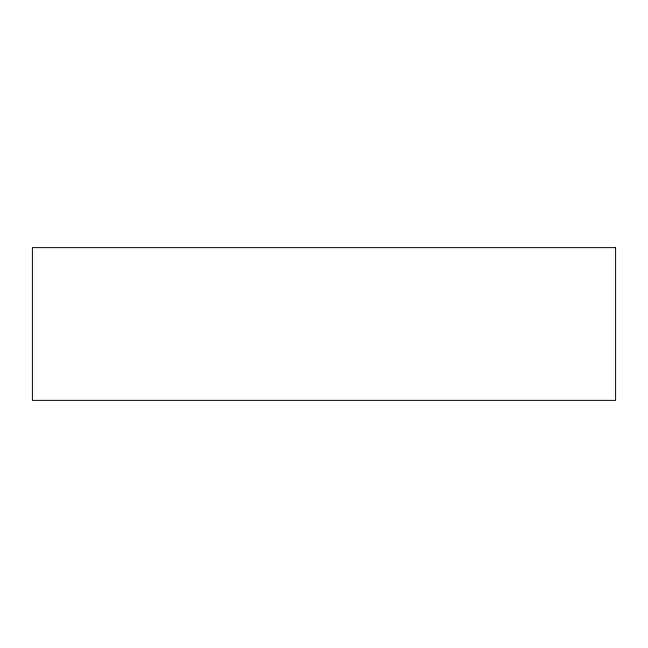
<?xml version="1.0" encoding="UTF-8"?>
<svg xmlns="http://www.w3.org/2000/svg" width="648" height="648" viewBox="0 0 648 648"><rect width="100%" height="100%" fill="white"/><g stroke="black" fill="none" stroke-linecap="round" stroke-linejoin="round"><path stroke-width="0.97" d="M615.6 247.625L32.4 247.625L32.4 400.375L615.6 400.375L615.6 247.625"/></g></svg>
